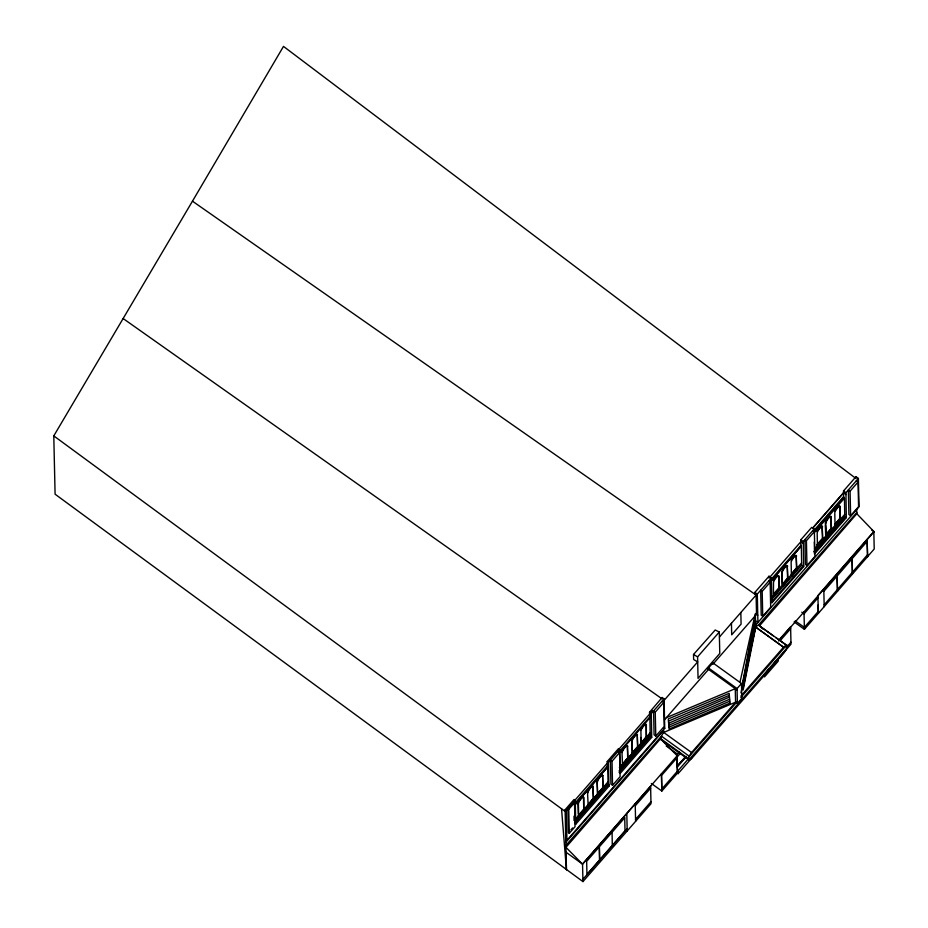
<?xml version="1.0" encoding="UTF-8"?>
<svg xmlns="http://www.w3.org/2000/svg" width="928" height="928" viewBox="0 0 928 928"><rect width="100%" height="100%" fill="white"/><g stroke="black" fill="none" stroke-linecap="round" stroke-linejoin="round"><path stroke-width="1.39" d="M852.414 573.945L852.159 558.528M677.127 753.849L677.173 755.763L582.506 864.107L565.941 847.322L660.632 738.642A7.528 2.007 -54.2 0 1 663.682 732.436L663.636 730.371L565.825 842.299M742.968 682.962L754.464 623.117M743.003 684.644L754.603 624.88M743.05 686.708L754.777 627.026M743.084 688.379L754.916 628.778L753.629 631.342M740.01 682.057L755.148 614.452M740.938 692.856L755.67 627.084L755.392 614.696M582.946 881.6L582.552 864.142L650.609 786.26L650.992 803.741L582.946 881.6L55.088 494.195L53.789 435.893L192.467 201.179L756.1 595.045L756.529 614.324L712.959 664.181L712.936 662.905L741.495 683.495L741.832 698.366L737.389 703.447L735.568 702.125M823.844 591.368L867.146 541.384L867.599 556.777L867.112 539.435M824.145 604.87L867.436 554.863M650.551 736.496L619.138 772.444L620.31 773.279L651.723 737.331L651.352 714.92L649.577 713.644L649.542 712.228L662.128 697.508L664.077 698.912L664.738 728.387L566.927 840.316L565.767 839.48M649.577 713.644L652.268 710.488M664.367 712.252L664.112 700.362L697.694 661.884L697.589 656.862L719.304 632.014L715.21 630.008L693.518 654.472L693.622 659.495L697.694 661.884L698.053 678.345L719.768 653.498L719.304 632.014M754.94 594.245L754.893 592.377L769.022 576.218L771.412 577.947L771.852 602.922L803.683 566.567L803.254 541.523L814.088 529.111L811.687 527.382L800.852 539.794L800.968 546.418L771.017 580.638M813.682 531.814L843.645 497.594L843.517 490.97L855.999 476.69L858.388 478.419L859.026 506.827L755.624 625.112M561.533 808.775L566.44 869.71L565.106 809.75L574.072 799.472L575.244 800.307L575.778 824.168L574.606 823.322L607.782 785.366L608.049 782.49L574.873 820.456M575.151 804.193L607.388 767.317L607.248 761.517L618.547 748.594L619.718 749.43L620.31 773.279M619.22 748.861L649.832 713.829L650.145 733.039L619.672 767.92M567.832 808.334L569.63 806.281M575.058 800.064L607.295 763.176M812.661 528.067L843.564 492.71M812.673 528.183L843.564 492.826L845.965 494.554L846.348 517.615L814.517 553.97L814.32 541.975M566.927 840.316L566.266 810.585L575.244 800.307M575.778 824.168L608.954 786.202L608.42 762.364L619.718 749.43M651.352 714.92L651.317 713.504L664.077 698.912M568.76 809.32L567.901 808.706L568.446 832.66L569.293 833.274L568.76 809.32L574.513 802.743L573.655 802.128M719.409 637.037L756.1 595.045M619.278 751.738L649.878 716.799M755.531 620.797L757.932 622.526L757.294 594.106L771.412 577.947M845.965 494.554L845.918 492.698L858.388 478.419M575.128 803.01L607.353 766.134M612.016 761.25L610.404 760.09L610.937 784.125L612.55 785.297L612.016 761.25L619.568 752.608L617.955 751.448M813.67 530.804L843.622 496.596M619.336 752.736L649.902 717.831M770.994 579.559L800.957 545.351M655.249 712.147L653.567 710.941L654.101 734.872L655.783 736.09L655.249 712.147L663.659 702.531L661.966 701.324M574.536 805.516L607.388 767.317M762.19 591.345L760.67 590.243L761.215 615.206L762.735 616.308L762.19 591.345L770.136 582.25L768.616 581.148M770.46 581.972L800.968 546.418M806.42 540.711L804.901 539.62L805.446 564.444L806.966 565.546L806.42 540.711L814.378 531.616L812.858 530.526M850.083 491.167L848.354 489.914L848.888 514.506L850.616 515.759L850.083 491.167L858.029 482.073L856.3 480.82M814.494 532.394L844.457 498.174L843.645 497.594M627.421 746.1L627.676 757.967L622.502 764.37L627.931 758.153L627.421 746.1A4.362 1.16 -54.2 0 0 627.189 745.636M632.084 752.886L637.524 746.669L637.258 734.802A4.362 1.16 -54.2 0 0 634.508 736.101A4.362 1.16 -54.2 0 0 631.829 741.02L632.351 753.072L637.78 746.866L637.258 734.802M646.329 736.519L646.34 724.838A4.362 1.16 -54.2 0 0 643.58 726.125A4.362 1.16 -54.2 0 0 640.9 731.044L641.167 742.922L646.329 736.519L646.074 724.64A4.362 1.16 -54.2 0 0 645.969 724.281M619.405 767.734L650.145 733.039M592.969 786.48L593.236 798.347L588.132 804.796L593.56 798.59L592.969 786.48A4.362 1.16 -54.2 0 0 590.927 787.025A4.362 1.16 -54.2 0 0 587.888 791.364M578.318 815.457L583.758 809.251L583.492 797.384A4.362 1.16 -54.2 0 0 581.612 797.767A4.362 1.16 -54.2 0 0 578.596 801.85M602.585 775.518L603.177 787.628L597.748 793.846L602.852 787.396L602.585 775.518A4.362 1.16 -54.2 0 0 601.042 775.622A4.362 1.16 -54.2 0 0 598.189 779.079M574.536 820.213L602.028 788.754M603.919 786.584L607.712 782.246M625.994 761.401L627.757 758.698L628.256 759.058L622.92 765.844L622.41 764.823L622.92 765.844M637.524 748.258L637.501 747.597L638.023 748.618L632.664 754.742L632.165 754.383L636.631 749.279M644.415 740.3L646.201 738.259L646.7 738.618L641.352 744.743L640.83 743.722L641.352 744.743M584.083 809.483L578.654 815.7L578.399 803.834A4.362 1.16 -54.2 0 1 581.067 798.915A4.362 1.16 -54.2 0 1 583.828 797.616L583.758 809.251M622.908 765.182L628.256 759.058M632.664 754.742L638 747.956M641.329 744.082L646.688 737.957L646.19 737.598M578.364 816.965L583.724 810.828L584.222 811.188L578.863 817.324L578.353 816.304L578.863 817.324M594.013 800.064L593.502 799.043L594.013 800.064L588.665 806.188L588.166 805.84L591.739 801.746M603.536 789.183L603.026 788.162L603.536 789.183L598.189 795.308L597.69 794.948L599.476 792.906M664.541 719.745L708.528 669.413L708.493 667.986L712.936 662.905M578.852 816.663L584.211 810.538L583.712 810.179M588.665 806.188L594.001 799.402M598.189 795.308L603.525 788.522M778.847 587.923L773.407 594.129L773.534 582.54A4.362 1.16 -54.2 0 1 776.202 577.61A4.362 1.16 -54.2 0 1 778.963 576.323L779.218 588.19L778.58 576.056A4.362 1.16 -54.2 0 0 778.557 575.836M787.269 566.068L787.907 578.214L782.478 584.431L787.536 577.947L787.269 566.068A4.362 1.16 -54.2 0 0 787.048 565.616M796.189 555.872L796.456 567.739L791.398 574.223L796.827 568.017L796.189 555.872A4.362 1.16 -54.2 0 0 795.969 555.408M650.389 735.15L619.104 770.948L620.275 771.783M816.953 544.69L822.394 538.472L822.127 526.605A4.362 1.16 -54.2 0 0 818.02 529.691M830.815 516.629L831.558 528.832L826.129 535.05L825.653 534.702L831.082 528.496L830.815 516.629A4.362 1.16 -54.2 0 0 830.792 516.409M834.562 524.506L840.002 518.288L839.736 506.421A4.362 1.16 -54.2 0 0 839.712 506.212M620.426 769.822L625.194 764.37M627.096 762.19L649.936 736.055L649.89 732.853M771.667 597.168L801.63 562.96M773.882 594.825L779.242 588.7L779.74 589.06L774.404 595.846L773.882 594.825L774.404 595.846M782.606 584.837L787.965 578.712L788.51 579.107L783.162 585.893L782.606 584.837L783.162 585.893M822.858 538.808L817.081 544.771L822.858 538.808L822.127 526.605M839.828 506.294A4.362 1.16 -54.2 0 1 839.863 506.502L840.118 518.381L835.038 524.842L840.478 518.636L839.736 506.421M791.503 574.745L796.85 568.609L797.396 569.003L792.06 575.789L791.503 574.745L792.06 575.789M814.772 548.645L844.724 514.425M774.381 595.184L779.74 589.06M782.617 585.498L787.965 578.712M791.514 575.395L794.194 572.332M823.426 539.98L818.09 546.766L817.545 546.383L822.881 539.597L823.449 540.641L822.881 539.597M832.184 529.911L826.836 536.697L826.314 536.326L831.662 529.54L832.196 530.572L831.662 529.54M835.293 525.422L841.081 519.599L835.734 526.385L835.293 525.422L835.734 526.385M783.151 585.232L788.51 579.107M792.048 575.14L797.396 569.003M817.545 546.383L822.904 540.247M826.314 536.326L831.674 530.19M835.304 526.083L841.081 519.599M771.702 599.326L801.664 565.117L801.351 546.696M813.868 551.754L844.758 516.478L844.457 498.174M570.906 829.841L572.553 827.962M569.293 833.274L575.047 826.697L574.513 802.743M771.829 601.727L803.66 565.372M814.506 552.972L846.336 516.618M612.55 785.297L620.101 776.655L619.568 752.608M655.783 736.09L664.193 726.473L663.659 702.531M806.966 565.546L814.912 556.452L814.378 531.616M762.735 616.308L770.681 607.214L770.136 582.25M850.616 515.759L858.574 506.665L858.029 482.073M775.762 637.594L787.385 645.969A7.285 1.937 -54.2 0 0 783.568 647.268L755.67 627.154A7.285 1.937 -54.2 0 1 758.385 625.136L856.799 512.523M565.894 845.408L661.432 736.182L689.33 756.285L737.006 701.812M856.73 509.426L856.822 513.752L759.487 625.866M677.092 756.332L677.44 754.07L679.319 751.912M779.276 639.705L790.61 626.736L790.992 644.194L776.84 660.376M677.498 756.622L680.201 753.524M737.389 703.447L737.064 688.564L741.495 683.495M778.592 640.97L874.06 531.721L856.822 513.752M677.115 757.654L661.502 775.518L661.803 789.055L677.359 771.249L677.057 757.724M635.262 805.829L650.656 788.22M780.274 640.552L790.656 628.674M818.102 597.736L804.054 613.826L801.769 612.178M677.765 765.449L685.05 757.109M676.848 766.493L686.395 756.378M677.428 766.864L686.442 756.552M740.95 695.965L783.568 647.187L755.67 627.084M787.385 645.969A7.32 1.949 -54.2 0 1 783.777 653.161L692.334 757.747A7.238 1.926 -54.2 0 1 689.144 759.893L688.889 759.846A7.238 1.926 -54.2 0 1 688.53 758.744A7.528 2.007 -54.2 0 1 691.58 752.538L735.568 702.206L735.266 688.68L666.374 717.646M740.822 697.462L786.596 645.157L758.385 625.136M582.888 879.338L627.142 828.704M635.506 819.401L650.946 801.734M688.889 758.315L678.066 770.692L678.124 773.65L677.463 773.175L677.173 755.763L660.608 738.99M786.225 647.605L790.946 642.211M818.403 611.274L804.356 627.351L795.226 620.936M651.34 783.464L661.85 791.039L677.463 773.175M767.189 671.164L769.01 669.088M773.534 663.903L777.154 659.762M818.45 613.246L874.211 548.993L873.828 531.547L817.835 595.625L818.45 613.246L804.402 629.335L794.124 621.934M678.124 773.65L691.662 758.176M786.689 648.452L688.889 759.846L663.311 741.414M668.624 723.26L729.478 697.067M668.786 725.244L729.652 699.225M668.937 727.169L729.814 701.15M668.462 721.126L729.338 695.304M735.568 702.206L663.682 732.436L691.58 752.538M693.518 654.472L697.589 656.862M123.122 318.536L662.163 698.935L662.128 697.508M843.517 490.97L845.918 492.698M871.578 529.923L874.06 531.721M844.758 516.478L846.348 517.615M841.093 520.26L840.652 519.297M826.048 521.176A4.362 1.16 -54.2 0 0 825.502 522.928L826.129 535.05M831.558 528.832L825.769 534.795L825.502 522.928M800.852 539.794L803.254 541.523M803.288 543.39L800.887 541.662L769.057 578.086L769.022 576.218M801.664 565.117L803.683 566.567M797.419 569.664L796.85 568.609M782.606 570.094A4.362 1.16 -54.2 0 0 781.84 572.286L782.478 584.431M779.752 589.709L779.242 588.7M754.893 592.377L757.294 594.106M755.369 613.478L757.77 615.206M761.807 627.548L773.43 635.924M708.493 667.986L737.064 688.564M707.368 668.578L737.087 690.003M649.542 712.228L651.317 713.504M649.878 716.822L649.902 718.168M663.578 727.552L664.738 728.387M688.53 758.744L660.632 738.642A7.238 1.926 -54.2 0 0 661.246 739.79M666.246 746.008L677.44 754.07M649.936 736.055L651.723 737.331M631.829 741.02L632.351 753.072M632.652 754.081L632.165 754.383M621.98 752.318L622.502 764.37M607.248 761.517L608.42 762.364M608.919 784.775L607.747 783.94L574.583 821.895L575.743 822.742M607.782 785.366L608.954 786.202M597.748 793.846L597.156 781.736L597.412 793.602M598.166 794.646L597.69 794.948M588.132 804.796L587.54 792.698A4.362 1.16 -54.2 0 1 587.621 792.118M588.654 805.539L588.166 805.84M578.411 802.268A4.362 1.16 -54.2 0 0 578.063 803.59L578.399 803.834M565.106 809.75L566.266 810.585M582.552 864.142L566.045 852.24L566.428 869.722M53.789 435.893L565.14 811.42M763.141 629.207L759.348 625.31A7.285 1.937 -54.2 0 0 758.698 625.054M837.392 589.245L837.102 575.766L837.555 591.159M855.999 476.69L856.034 478.558L283.492 46.4L192.467 201.179M823.797 589.245L824.192 606.68M814.088 529.111L814.134 530.99M804.008 611.888L804.402 629.335M778.058 658.729L778.116 661.304L764.533 676.86L764.475 674.273M731.45 623.256L731.705 634.822L741.089 624.092L740.834 612.515M661.467 773.569L661.85 791.039M607.712 767.56L608.049 782.49M573.98 816.211L574.072 820.445M852.09 558.61L852.38 572.089M835.038 524.842L834.782 512.975A4.362 1.16 -54.2 0 1 837.462 508.057A4.362 1.16 -54.2 0 1 840.211 506.769M825.444 525.48L825.653 534.702M817.429 545.026L817.174 533.159A4.362 1.16 -54.2 0 1 819.853 528.229A4.362 1.16 -54.2 0 1 822.602 526.942M818.044 605.021L818.218 613.083M791.398 574.223L791.143 562.356A4.362 1.16 -54.2 0 1 793.811 557.438A4.362 1.16 -54.2 0 1 796.572 556.15M781.84 572.286L782.107 584.153M677.046 756.285L677.278 766.806M646.688 737.957L646.7 738.618M640.784 737.458L640.9 742.725M635.216 803.868L635.599 821.35M626.806 813.496L627.189 830.966M612.086 832.254L612.283 845.431M599.639 859.896L599.349 846.8L599.592 859.943M584.211 810.538L584.222 811.188M578.063 803.59L578.295 814.146M773.5 580.94A4.362 1.16 -54.2 0 1 774.184 579.606M774.474 579.142A4.362 1.16 -54.2 0 1 774.787 578.666M775.472 577.761A4.362 1.16 -54.2 0 1 777.49 575.824M782.872 569.63A4.362 1.16 -54.2 0 1 785.227 566.625M785.564 566.312A4.362 1.16 -54.2 0 1 786.689 565.604M782.223 572.564A4.362 1.16 -54.2 0 1 784.902 567.634A4.362 1.16 -54.2 0 1 787.652 566.347M791.108 560.756A4.362 1.16 -54.2 0 1 792.732 558.03M793.08 557.577A4.362 1.16 -54.2 0 1 793.44 557.16M793.788 556.777A4.362 1.16 -54.2 0 1 794.136 556.417M794.797 555.849A4.362 1.16 -54.2 0 1 795.609 555.408M834.655 511.316A4.362 1.16 -54.2 0 1 835.339 509.982M835.629 509.507A4.362 1.16 -54.2 0 1 835.942 509.043M836.627 508.138A4.362 1.16 -54.2 0 1 837.334 507.326M837.682 506.966A4.362 1.16 -54.2 0 1 838.645 506.201M834.771 511.398A4.362 1.16 -54.2 0 1 835.455 510.064M835.745 509.6A4.362 1.16 -54.2 0 1 836.07 509.124M836.743 508.219A4.362 1.16 -54.2 0 1 838.761 506.282M817.046 531.489A4.362 1.16 -54.2 0 1 817.73 530.155M818.136 529.772A4.362 1.16 -54.2 0 1 822.243 526.686M817.162 531.582A4.362 1.16 -54.2 0 1 817.846 530.248M825.468 522.267A4.362 1.16 -54.2 0 1 825.932 521.095M826.419 520.179A4.362 1.16 -54.2 0 1 827.034 519.239M827.358 518.775A4.362 1.16 -54.2 0 1 827.706 518.334M828.066 517.917A4.362 1.16 -54.2 0 1 828.414 517.522M829.11 516.861A4.362 1.16 -54.2 0 1 829.725 516.397M830.908 516.502A4.362 1.16 -54.2 0 1 830.943 516.71M826.28 520.724A4.362 1.16 -54.2 0 1 827.834 518.416M828.182 517.998A4.362 1.16 -54.2 0 1 828.89 517.256M829.226 516.954A4.362 1.16 -54.2 0 1 829.841 516.478M825.862 523.183A4.362 1.16 -54.2 0 1 828.542 518.253A4.362 1.16 -54.2 0 1 831.291 516.966M597.18 781.469A4.362 1.16 -54.2 0 1 597.69 779.984M622.178 751.378A4.362 1.16 -54.2 0 1 626.829 745.636M640.83 729.93A4.362 1.16 -54.2 0 1 642.28 727.262M642.617 726.798A4.362 1.16 -54.2 0 1 645.25 724.269M622.247 752.504A4.362 1.16 -54.2 0 1 624.927 747.574A4.362 1.16 -54.2 0 1 627.676 746.286M632.096 741.205A4.362 1.16 -54.2 0 1 634.764 736.287A4.362 1.16 -54.2 0 1 637.524 734.988M597.493 781.979A4.362 1.16 -54.2 0 1 600.161 777.049A4.362 1.16 -54.2 0 1 602.922 775.762M587.876 792.93A4.362 1.16 -54.2 0 1 590.556 788.011A4.362 1.16 -54.2 0 1 593.305 786.712M754.302 621.145L742.922 681.071L743.131 690.038L755.056 630.518L754.302 621.145M624.73 817.788L586.658 861.323L586.948 874.408L625.008 830.885L624.73 817.788M729.965 703.076L669.088 729.095L668.299 718.933L729.176 693.332L729.965 703.076"/></g></svg>
